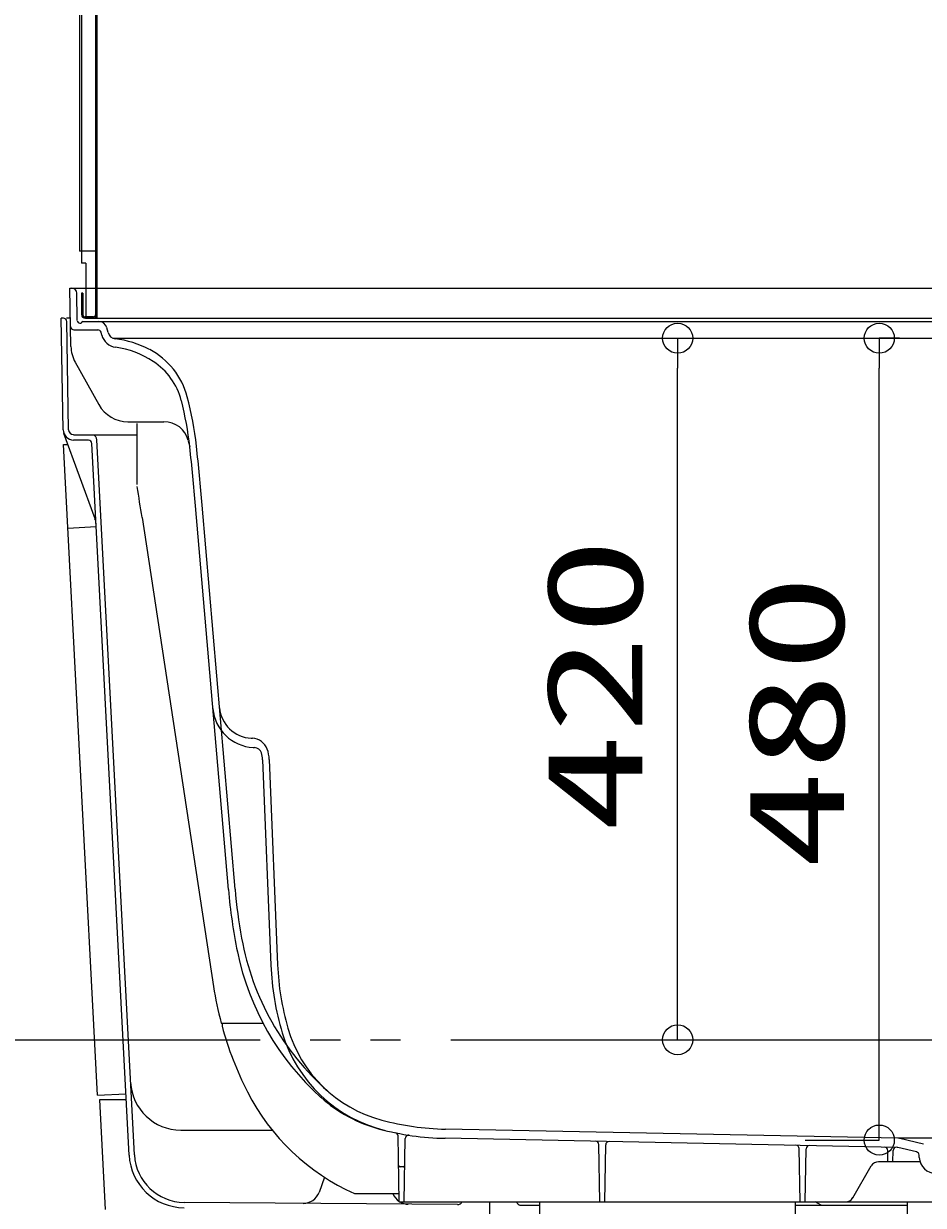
# Model space of a CAD drawing. Units: millimetres on the paper. Extents: x -305 to 305, y -152 to 152.
# Drawn here: x -249.38 to -231.43, y 27.79 to 51.37 of the extents above; entities that cross this region are included whole.
import ezdxf
from ezdxf.enums import TextEntityAlignment as Align

# ---------------------------------------------------------------- set-up
doc = ezdxf.new("R2010")
doc.units = ezdxf.units.MM
for name, pattern in [('DASHED2', [3, 2, -1]), ('LONG_CHAIN', [21, 18, -1, 1, -1]), ('LONG_DOUBLE_CHAIN', [21.8, 18, -1, 0.6, -0.6, 0.6, -1])]:
    doc.linetypes.add(name, pattern=pattern)
doc.layers.add('0-0_0', color=7, linetype='Continuous', lineweight=9)
doc.layers.add('0-1_VIEW0001', color=7, linetype='Continuous', lineweight=9)
doc.styles.add('ＭＳ ゴシック', font='')
doc.styles.get('ＭＳ ゴシック').set_extended_font_data('MS Gothic')

# ---------------------------------------------------------------- blocks, each defined once
blk = doc.blocks.new('_ORIGIN')
at = {"layer": '0-0_0'}
blk.add_line((0, 0), (-1, 0), dxfattribs=at)
blk.add_circle((0, 0), 0.5, dxfattribs=at)

msp = doc.modelspace()

# ---------------------------------------------------------------- linework, layer by layer
at = {"layer": '0-0_0'}
for p, q in [((-237.121, 45.091), (-236.336, 45.091)), ((-231.911, 45.091), (-232.314, 45.091)), ((-236.336, 31.691), (-236.336, 44.491)), ((-232.314, 29.691), (-232.314, 44.491)), ((-236.596, 31.091), (-236.336, 31.091)), ((-233.793, 29.091), (-232.314, 29.091))]:
    msp.add_line(p, q, dxfattribs=at)
at = {"layer": '0-1_VIEW0001'}
for p, q in [((-247.948, 97.358), (-247.948, 45.558)), ((-247.925, 97.358), (-247.925, 45.491)), ((-248.265, 53.225), (-248.265, 46.825)), ((-248.225, 53.225), (-248.225, 46.591)), ((-248.225, 46.825), (-248.265, 46.825)), ((-247.948, 46.825), (-248.225, 46.825)), ((-248.141, 46.591), (-248.225, 46.591)), ((-248.458, 46.091), (-222.875, 46.091)), ((-248.438, 44.925), (-248.458, 46.091)), ((-248.313, 45.441), (-248.323, 45.993)), ((-248.201, 45.991), (-248.201, 45.558)), ((-247.991, 45.515), (-248.141, 45.515)), ((-248.593, 43.263), (-248.631, 45.491)), ((-248.59, 45.491), (-248.631, 45.491)), ((-248.448, 45.491), (-248.525, 45.491)), ((-248.486, 43.264), (-248.524, 45.426)), ((-248.263, 45.391), (-248.241, 45.391)), ((-248.225, 45.408), (-248.215, 45.408)), ((-248.208, 45.425), (-221.369, 45.425)), ((-247.991, 45.491), (-248.158, 45.491)), ((-248.141, 45.491), (-221.258, 45.491)), ((-247.698, 45.202), (-247.725, 45.301)), ((-248.378, 45.258), (-247.903, 45.258)), ((-247.824, 45.154), (-247.838, 45.209)), ((-247.602, 45.091), (-221.562, 45.091)), ((-248.354, 44.612), (-247.884, 43.767)), ((-247.301, 43.425), (-246.584, 43.425)), ((-247.959, 41.488), (-248.578, 43.19)), ((-247.125, 43.158), (-248.388, 43.158)), ((-248.589, 42.967), (-248.499, 42.972)), ((-247.909, 29.985), (-248.589, 42.967)), ((-248.088, 43.054), (-248.39, 43.059)), ((-247.279, 28.789), (-248.023, 42.991)), ((-247.172, 28.795), (-247.92, 43.065)), ((-246.099, 43.046), (-246.068, 42.925)), ((-246.099, 43.046), (-246.068, 42.925)), ((-245.297, 34.088), (-245.953, 41.747)), ((-245.164, 34.1), (-245.82, 41.758)), ((-248.502, 41.303), (-247.936, 41.333)), ((-245.512, 38.166), (-245.512, 38.165)), ((-244.845, 37.109), (-244.82, 37.108)), ((-244.804, 36.924), (-244.776, 36.922)), ((-244.617, 36.68), (-244.45, 32.581)), ((-244.483, 36.685), (-244.317, 32.587)), ((-247.909, 29.985), (-247.343, 30.015)), ((-246.249, 29.291), (-244.427, 29.291)), ((-231.943, 29.128), (-240.97, 29.309)), ((-241.891, 27.858), (-241.914, 29.172)), ((-241.791, 27.858), (-241.769, 29.122)), ((-231.956, 28.945), (-240.974, 29.126)), ((-228.258, 29.128), (-231.925, 29.128)), ((-231.435, 29.009), (-231.907, 29.124)), ((-237.891, 27.858), (-237.911, 29)), ((-237.791, 27.858), (-237.772, 28.995)), ((-233.891, 27.858), (-233.91, 28.92)), ((-233.791, 27.858), (-233.773, 28.915)), ((-232.141, 28.658), (-232.145, 28.885)), ((-232.041, 28.658), (-232.038, 28.88)), ((-231.57, 28.853), (-231.941, 28.943)), ((-231.516, 28.741), (-231.519, 28.792)), ((-232.839, 27.941), (-232.473, 28.575)), ((-231.501, 28.658), (-232.329, 28.658)), ((-243.38, 28.348), (-243.49, 28.047)), ((-240.731, 27.802), (-246.182, 27.847)), ((-241.891, 27.858), (-229.791, 27.858)), ((-233.991, 27.858), (-233.591, 27.858)), ((-233.476, 27.791), (-233.591, 27.858)), ((-239.482, 27.791), (-239.091, 27.791)), ((-233.991, 27.791), (-231.758, 27.791))]:
    msp.add_line(p, q, dxfattribs=at)
at = {"layer": '0-1_VIEW0001', "color": 2}
for p, q in [((-247.125, 43.391), (-247.125, 42.171)), ((-247.02, 41.514), (-245.594, 32.154)), ((-245.442, 31.425), (-244.609, 31.425)), ((-245.425, 31.425), (-245.425, 31.361)), ((-242.782, 28.025), (-241.894, 28.025)), ((-239.091, 27.858), (-239.091, 27.191)), ((-233.991, 27.858), (-233.991, 27.525)), ((-231.758, 27.858), (-231.758, 27.191))]:
    msp.add_line(p, q, dxfattribs=at)
at = {"layer": '0-1_VIEW0001', "linetype": 'LONG_DOUBLE_CHAIN'}
msp.add_line((-284.464, 31.091), (-181.258, 31.091), dxfattribs=at)
at = {"layer": '0-1_VIEW0001', "linetype": 'DASHED2'}
msp.add_line((-241.812, 28.558), (-241.871, 28.558), dxfattribs=at)
at = {"layer": '0-1_VIEW0001', "linetype": 'LONG_CHAIN'}
msp.add_line((-240.091, 27.858), (-240.091, 27.496), dxfattribs=at)
at = {"layer": '0-1_VIEW0001'}
for points in [[(-248.141, 46.591), (-248.141, 45.515), (-248.158, 45.515)], [(-248.201, 45.991), (-248.225, 45.991), (-248.225, 45.558)], [(-247.336, 29.891), (-247.872, 29.891), (-247.758, 27.706)]]:
    msp.add_lwpolyline(points, dxfattribs=at)
for centre, radius, start, end in [((-248.423, 45.991), 0.1, 1, 90), ((-248.158, 45.558), 0.0667, 180, 270), ((-248.158, 45.558), 0.0433, 180, 270), ((-247.991, 45.558), 0.0667, 270, 360), ((-247.991, 45.558), 0.0433, 270, 0), ((-247.991, 45.558), 0.0667, 270, 0), ((-248.59, 45.425), 0.0667, 1, 90), ((-248.378, 45.325), 0.0667, 181, 270), ((-248.263, 45.441), 0.05, 181, 270), ((-248.241, 45.408), 0.0167, 270, 0), ((-248.208, 45.408), 0.0167, 90, 180), ((-247.886, 45.258), 0.167, 15, 90), ((-247.903, 45.191), 0.0667, 15, 90), ((-247.502, 45.24), 0.333, 195, 262.0407), ((-247.537, 45.245), 0.167, 195, 262.9947), ((-247.802, 43.094), 2, 62.1919, 82.9947), ((-247.771, 44.936), 0.667, 181, 209.0747), ((-247.802, 43.094), 1.833, 56.7709, 82.0407), ((-247.568, 43.537), 1.5, 14.8478, 62.1919), ((-247.528, 43.513), 1.333, 14.477, 56.7709), ((-252.562, 42.213), 6.667, 6.2542, 14.8478), ((-247.301, 44.091), 0.667, 209.0747, 270), ((-252.562, 42.213), 6.533, 6.2542, 14.477), ((-246.584, 42.925), 0.5, 14.0786, 90), ((-248.386, 43.266), 0.207, 181, 269), ((-248.386, 43.266), 0.1, 181, 269), ((-248.02, 43.06), 0.1, 3, 79.5991), ((-248.089, 42.988), 0.0667, 3, 89), ((-295.638, 37.492), 49.867, 4.8947, 6.2542), ((-295.638, 37.492), 50, 4.8947, 6.2542), ((-248.272, 41.374), 0.333, 3, 20), ((-244.76, 37.773), 0.85, 184.8947, 267), ((-244.81, 37.775), 0.667, 184.8947, 267), ((-244.837, 36.775), 0.333, 20.5216, 87), ((-244.783, 36.772), 0.15, 17.3063, 87), ((-245.149, 36.658), 0.533, 2.3268, 17.3063), ((-245.149, 36.658), 0.667, 2.3268, 20.5216), ((-234.537, 35.01), 10.8, 184.8947, 191.5691), ((-234.537, 35.01), 10.667, 184.8947, 190.217), ((-239.785, 34.064), 5.333, 190.217, 228.563), ((-239.892, 33.913), 5.333, 191.5691, 228.1155), ((-238.988, 32.803), 5.467, 182.3268, 196.7241), ((-238.988, 32.803), 5.333, 182.3268, 196.0801), ((-241.494, 32.05), 2.85, 196.7241, 256.3245), ((-241.55, 32.065), 2.667, 196.0801, 255.0751), ((-246.249, 30.291), 1, 183, 270), ((-241.55, 32.065), 2.85, 228.1155, 255.0751), ((-240.863, 34.641), 5.333, 255.0751, 268.8542), ((-240.863, 34.641), 5.517, 255.0751, 268.8542), ((-241.981, 29.171), 0.0667, 1, 78.4527), ((-241.703, 29.121), 0.0667, 81.3541, 179), ((-237.978, 28.999), 0.0667, 1, 88.8542), ((-237.705, 28.994), 0.0667, 88.8542, 179), ((-231.946, 28.962), 0.167, 76.3408, 88.8542), ((-246.173, 28.847), 1.107, 183, 269.5226), ((-246.173, 28.847), 1, 183, 269.5226), ((-233.977, 28.919), 0.0667, 1, 88.8542), ((-233.706, 28.914), 0.0667, 88.8542, 179), ((-232.212, 28.884), 0.0667, 1, 88.8542), ((-231.971, 28.879), 0.0667, 88.8542, 179), ((-231.957, 28.879), 0.0667, 76.3408, 88.8542), ((-231.585, 28.788), 0.0667, 3, 76.3408), ((-232.329, 28.491), 0.167, 90, 150), ((-231.183, 28.758), 0.333, 183, 270), ((-243.803, 28.161), 0.333, 269.5226, 340), ((-241.707, 28.143), 0.333, 200.8707, 236.3807), ((-241.707, 28.143), 0.333, 238.899, 269.5226), ((-240.73, 27.902), 0.1, 269.5226, 333.9368), ((-239.452, 27.887), 0.1, 196.7121, 258.9459), ((-232.983, 28.025), 0.167, 270, 330)]:
    msp.add_arc(centre, radius, start, end, dxfattribs=at)
at = {"layer": '0-1_VIEW0001', "color": 2}
for centre, radius, start, end in [((-294.851, 34.225), 48.383, 8.6653, 9.4027), ((-238.723, 33.202), 6.95, 188.6653, 194.8123), ((-238.723, 33.202), 6.95, 195.3564, 206.9399), ((-240.996, 32.046), 4.4, 206.9399, 246.061)]:
    msp.add_arc(centre, radius, start, end, dxfattribs=at)
at = {"layer": '0-1_VIEW0001', "linetype": 'DASHED2'}
for centre, start, end in [((-241.871, 28.591), 181, 270), ((-241.812, 28.591), 270, 359)]:
    msp.add_arc(centre, 0.0333, start, end, dxfattribs=at)

# ---------------------------------------------------------------- block references
at = {"layer": '0-0_0', "xscale": 0.6, "yscale": 0.6}
for p, rotation in [((-236.336, 45.091), 90), ((-232.314, 45.091), 90), ((-236.336, 31.091), 270), ((-232.314, 29.091), 270)]:
    msp.add_blockref('_ORIGIN', p, dxfattribs=dict(at, rotation=rotation))

# ---------------------------------------------------------------- texts
at = {"layer": '0-0_0', "style": 'ＭＳ ゴシック', "width": 1.5}
for s, p in [('420', (-236.466, 35.235)), ('480', (-232.444, 34.502))]:
    msp.add_text(s, height=1.921, rotation=90, dxfattribs=at).set_placement(p, align=Align.BOTTOM_LEFT)

doc.saveas('drawing.dxf')
